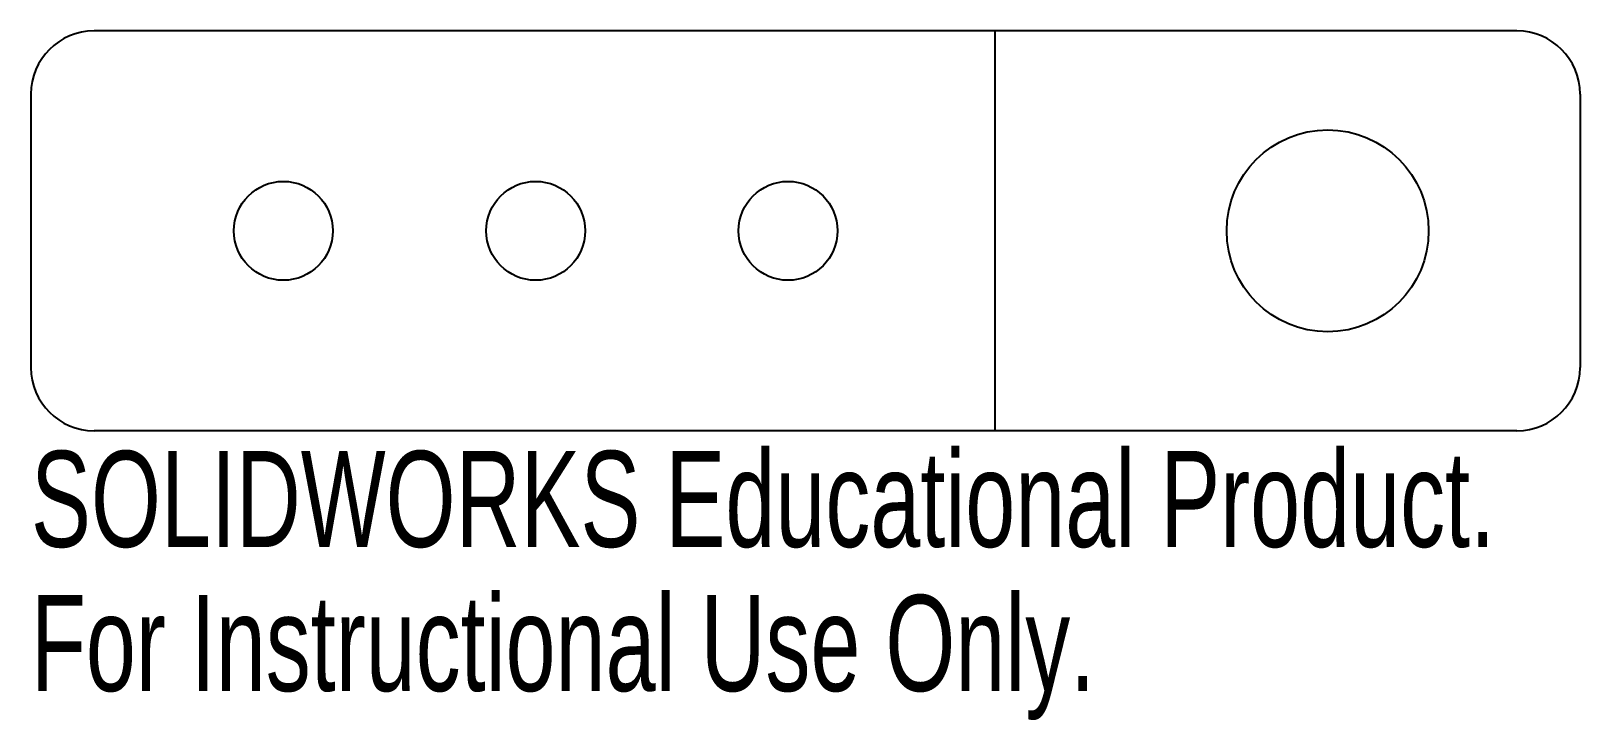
# Model space of a CAD drawing. Header units: inches. Extents: x 0 to 3.07, y -0.57 to 0.79.
import ezdxf

# ---------------------------------------------------------------- set-up
doc = ezdxf.new("R2010")
doc.units = ezdxf.units.IN
doc.header["$MEASUREMENT"] = 0
doc.styles.add('SLDTEXTSTYLE0', font='TXT', dxfattribs={"width": 0.7})

msp = doc.modelspace()

# ---------------------------------------------------------------- linework, layer by layer
at = {"color": 7, "linetype": 'Continuous', "lineweight": 25}
for p, q in [((2.9442, 0.792), (0.125, 0.792)), ((0, 0.667), (0, 0.125)), ((3.0692, 0.667), (3.0692, 0.125)), ((2.9442, 0), (0.125, 0))]:
    msp.add_line(p, q, dxfattribs=at)
at = {"color": 7, "linetype": 'Continuous'}
msp.add_line((1.9096, 0.792), (1.9096, 0), dxfattribs=at)
at = {"color": 7, "linetype": 'Continuous', "lineweight": 25}
for centre, radius in [((2.5692, 0.396), 0.2), ((0.5, 0.396), 0.098), ((1, 0.396), 0.098), ((1.5, 0.396), 0.098)]:
    msp.add_circle(centre, radius, dxfattribs=at)
for centre, start, end in [((0.125, 0.667), 90, 180), ((2.9442, 0.667), 0, 90), ((0.125, 0.125), 180, 270), ((2.9442, 0.125), 270, 0)]:
    msp.add_arc(centre, 0.125, start, end, dxfattribs=at)

# ---------------------------------------------------------------- texts
at = {"color": 7, "linetype": 'Continuous', "char_height": 0.1903, "attachment_point": 1, "style": 'SLDTEXTSTYLE0'}
for s, insert in [('SOLIDWORKS Educational Product.', (0, -0.0401)), ('For Instructional Use Only.', (0, -0.3256))]:
    msp.add_mtext(s, dxfattribs=dict(at, insert=insert))

doc.saveas('drawing.dxf')
